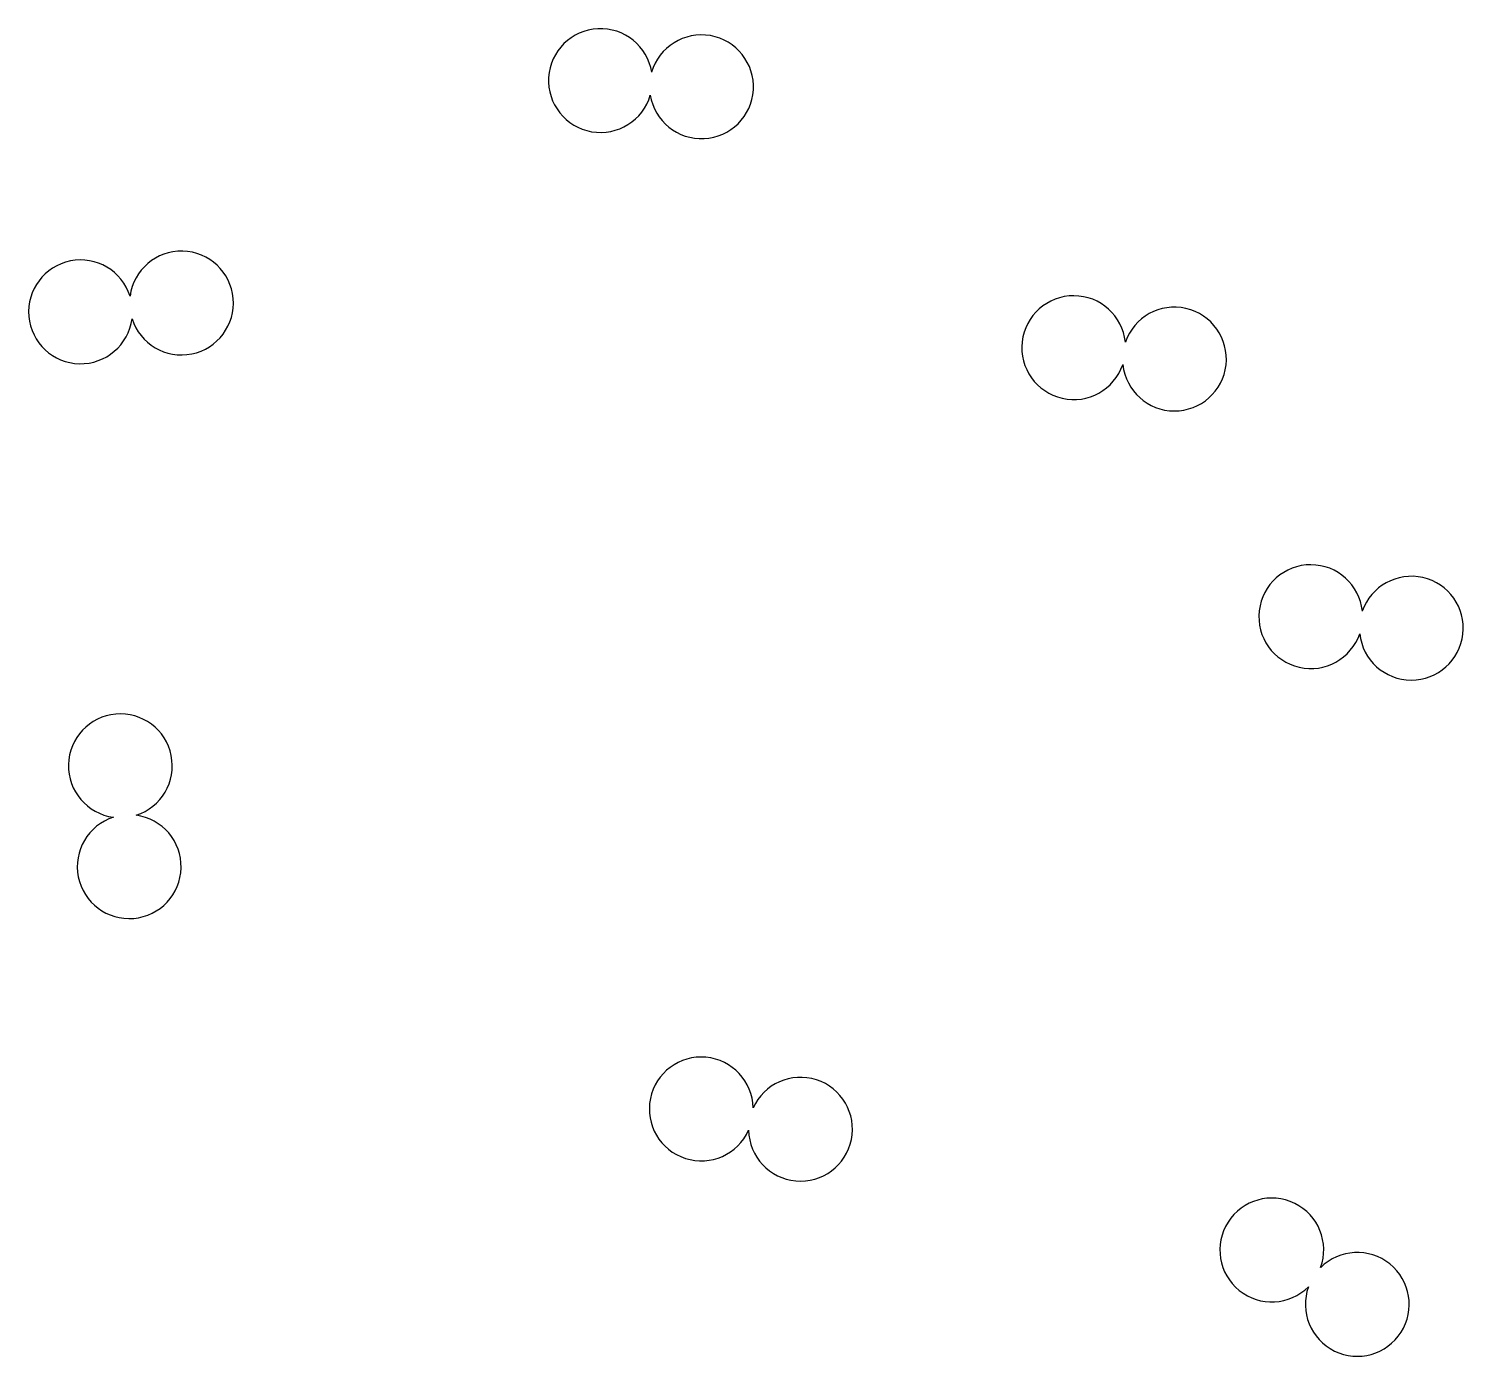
# Model space of a CAD drawing. Header units: millimetres. Extents: x 157 to 270, y -194 to -90.
import ezdxf

# ---------------------------------------------------------------- set-up
doc = ezdxf.new("R2010")
doc.units = ezdxf.units.MM

msp = doc.modelspace()

# ---------------------------------------------------------------- linework, layer by layer
for centre, start, end in [((201.78, -93.65), 9.1804, 343.8196), ((209.76, -94.14), 189.1804, 523.8196), ((168.69, -111.22), 197.6804, 532.3196), ((160.72, -111.92), 17.6804, 352.3196), ((239.16, -114.75), 6.1804, 340.8196), ((247.11, -115.65), 186.1804, 520.8196), ((257.88, -136), 6.1804, 340.8196), ((265.82, -136.91), 186.1804, 520.8196), ((163.86, -147.78), 287.6804, 622.3196), ((164.56, -155.75), 107.6804, 442.3196), ((209.74, -174.89), 1.1804, 335.8196), ((217.58, -176.49), 181.1804, 515.8196), ((254.8, -186.03), 340.1804, 674.8196), ((261.55, -190.33), 160.1804, 494.8196)]:
    msp.add_arc(centre, 4.1, start, end)

doc.saveas('drawing.dxf')
